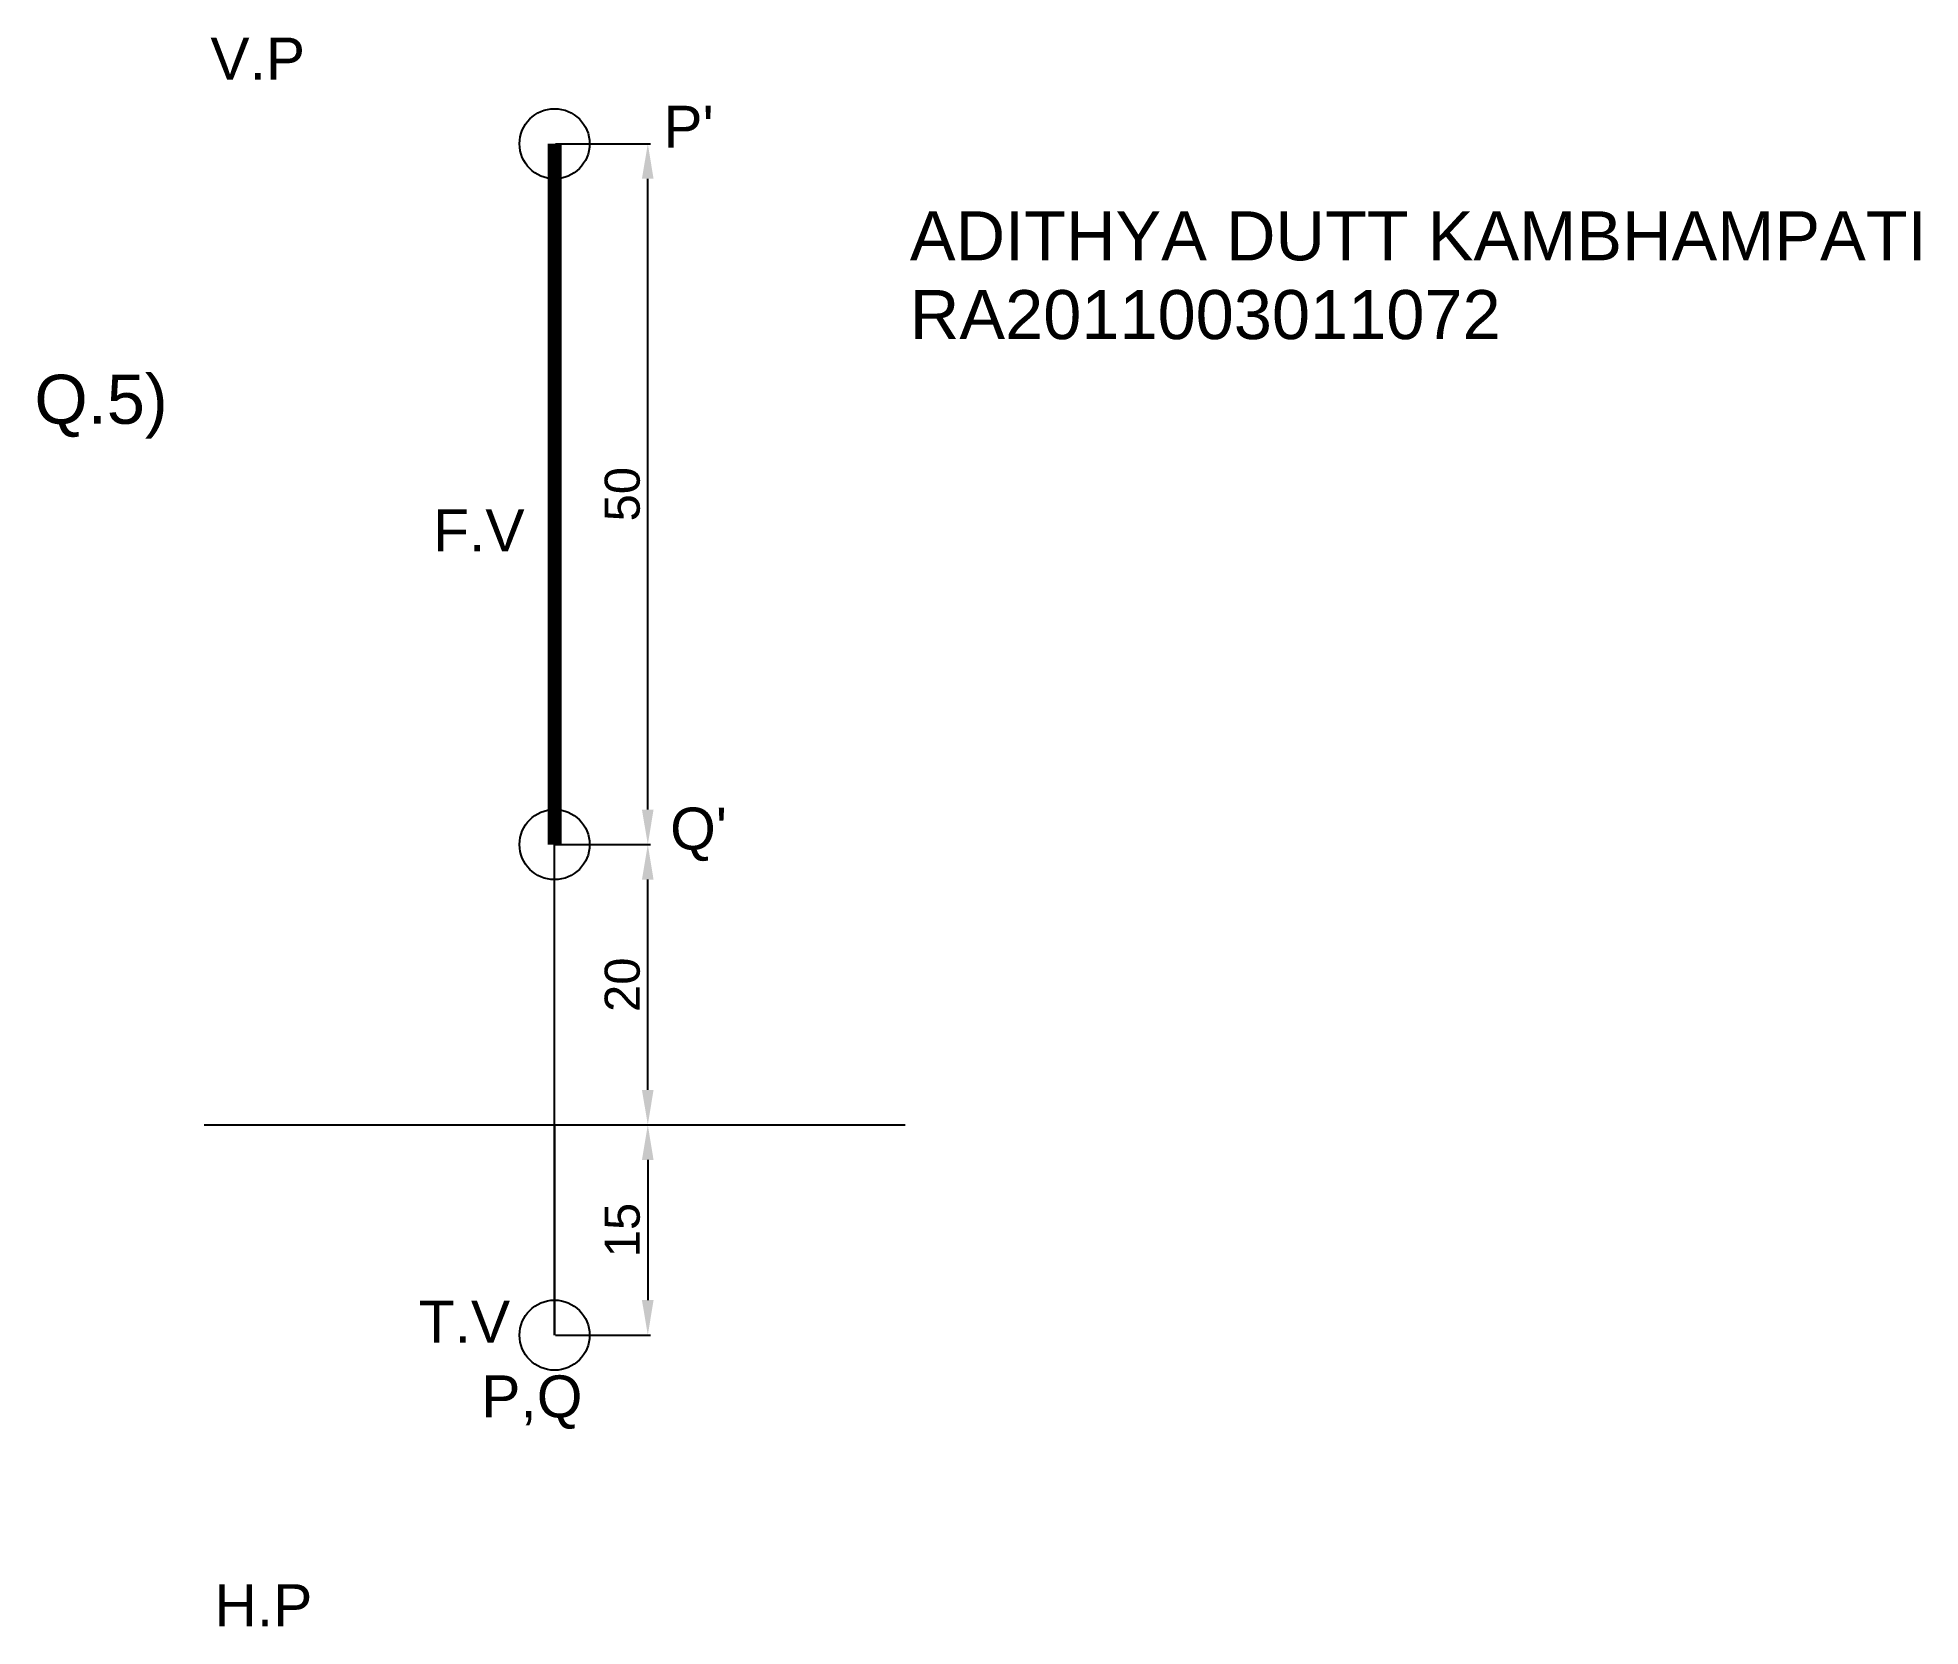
# Model space of a CAD drawing. Header units: millimetres. Extents: x 113 to 247, y 89 to 203.
import ezdxf

# ---------------------------------------------------------------- set-up
doc = ezdxf.new("R2010")
doc.units = ezdxf.units.MM
doc.header["$MEASUREMENT"] = 0
doc.header["$PDMODE"] = 33
doc.header["$PDSIZE"] = 5
doc.styles.get("Standard").update_dxf_attribs({"font": 'arial.ttf'})
doc.dimstyles.new('', dxfattribs={"dimtxt": 2.5, "dimasz": 2.5, "dimexe": 0.18, "dimexo": 0.0625, "dimgap": 0.53, "dimtad": 1, "dimdec": 0, "dimdsep": 46, "dimtxsty": 'Standard', "dimcen": 2.5, "dimadec": 0, "dimazin": 0, "dimtfac": 1, "dimtdec": 0, "dimtmove": 0, "dimatfit": 3, "dimfxl": 1, "dimtolj": 1, "dimtzin": 0, "dimarcsym": 0})

# ---------------------------------------------------------------- blocks, each defined once
blk = doc.blocks.new('*D2')
at = {"color": 0, "linetype": 'ByBlock', "lineweight": -2, "transparency": 16777216}
for p, q in [((149.81, 125.12), (156.58, 125.12)), ((156.4, 122.62), (156.4, 112.62)), ((149.81, 110.12), (156.58, 110.12))]:
    blk.add_line(p, q, dxfattribs=at)
at = {"color": 0, "transparency": 16777216}
for points in [[(155.98, 122.62), (156.81, 122.62), (156.4, 125.12)], [(155.98, 112.62), (156.81, 112.62), (156.4, 110.12)]]:
    blk.add_solid(points, dxfattribs=at)
at = {"layer": 'Defpoints', "color": 0, "transparency": 16777216}
for p in [(149.75, 125.12), (149.75, 110.12), (156.4, 110.12)]:
    blk.add_point(p, dxfattribs=at)
at = {"color": 0, "transparency": 16777216, "insert": (154.59, 117.62), "char_height": 2.5, "attachment_point": 5, "rotation": 90}
blk.add_mtext('\\A1;15', dxfattribs=at)
blk = doc.blocks.new('*D3')
at = {"color": 0, "linetype": 'ByBlock', "lineweight": -2, "transparency": 16777216}
for p, q in [((149.81, 145.12), (156.58, 145.12)), ((156.4, 127.62), (156.4, 142.62)), ((149.81, 125.12), (156.58, 125.12))]:
    blk.add_line(p, q, dxfattribs=at)
at = {"color": 0, "transparency": 16777216}
for points in [[(155.98, 142.62), (156.81, 142.62), (156.4, 145.12)], [(155.98, 127.62), (156.81, 127.62), (156.4, 125.12)]]:
    blk.add_solid(points, dxfattribs=at)
at = {"layer": 'Defpoints', "color": 0, "transparency": 16777216}
for p in [(149.75, 145.12), (156.4, 145.12), (149.75, 125.12)]:
    blk.add_point(p, dxfattribs=at)
at = {"color": 0, "transparency": 16777216, "insert": (154.59, 135.12), "char_height": 2.5, "attachment_point": 5, "rotation": 90}
blk.add_mtext('\\A1;20', dxfattribs=at)
blk = doc.blocks.new('*D4')
at = {"color": 0, "linetype": 'ByBlock', "lineweight": -2, "transparency": 16777216}
for p, q in [((149.81, 195.12), (156.58, 195.12)), ((156.4, 147.62), (156.4, 192.62)), ((149.81, 145.12), (156.58, 145.12))]:
    blk.add_line(p, q, dxfattribs=at)
at = {"color": 0, "transparency": 16777216}
for points in [[(155.98, 192.62), (156.81, 192.62), (156.4, 195.12)], [(155.98, 147.62), (156.81, 147.62), (156.4, 145.12)]]:
    blk.add_solid(points, dxfattribs=at)
at = {"layer": 'Defpoints', "color": 0, "transparency": 16777216}
for p in [(149.75, 195.12), (156.4, 195.12), (149.75, 145.12)]:
    blk.add_point(p, dxfattribs=at)
at = {"color": 0, "transparency": 16777216, "insert": (154.59, 170.12), "char_height": 2.5, "attachment_point": 5, "rotation": 90}
blk.add_mtext('\\A1;50', dxfattribs=at)

msp = doc.modelspace()

# ---------------------------------------------------------------- linework, layer by layer
for p, q in [((149.75, 125.12), (149.75, 145.12)), ((124.75, 125.12), (174.75, 125.12)), ((149.75, 125.12), (149.75, 110.12)), ((149.75, 110.12), (149.75, 125.12))]:
    msp.add_line(p, q)
at = {"const_width": 1}
msp.add_lwpolyline([(149.75, 145.12), (149.75, 195.12)], dxfattribs=at)
at = {"color": 1, "const_width": 10}
msp.add_lwpolyline([(149.75, 110.12), (149.75, 110.12)], dxfattribs=at)
for p in [(149.75, 195.12), (149.75, 145.12), (149.75, 110.12)]:
    msp.add_point(p)

# ---------------------------------------------------------------- texts
for s, height, p in [('V.P', 3, (125.2, 199.69)), ("P'", 3, (157.51, 194.83)), ('ADITHYA DUTT KAMBHAMPATI', 3.5, (175.09, 186.8)), ('RA2011003011072', 3.5, (175.09, 181.18)), ('Q.5)', 3.5, (112.65, 175.14)), ('F.V', 3, (141.09, 166.03)), ("Q'", 3, (157.99, 144.76)), ('T.V', 3, (140.06, 109.58)), ('P,Q', 3, (144.52, 104.25)), ('H.P', 3, (125.49, 89.35))]:
    msp.add_text(s, height=height).set_placement(p)

# ---------------------------------------------------------------- dimensions: what is measured, and where the dimension line sits
for base, p1, p2, picture, middle in [((156.4, 195.12), (149.75, 145.12), (149.75, 195.12), '*D4', (154.59, 170.12)), ((156.4, 145.12), (149.75, 125.12), (149.75, 145.12), '*D3', (154.59, 135.12)), ((156.4, 110.12), (149.75, 125.12), (149.75, 110.12), '*D2', (154.59, 117.62))]:
    dim = msp.add_linear_dim(base=base, p1=p1, p2=p2, angle=90, dimstyle='')
    dim.commit()
    dim.dimension.update_dxf_attribs({"geometry": picture, "text_midpoint": middle})

doc.saveas('drawing.dxf')
